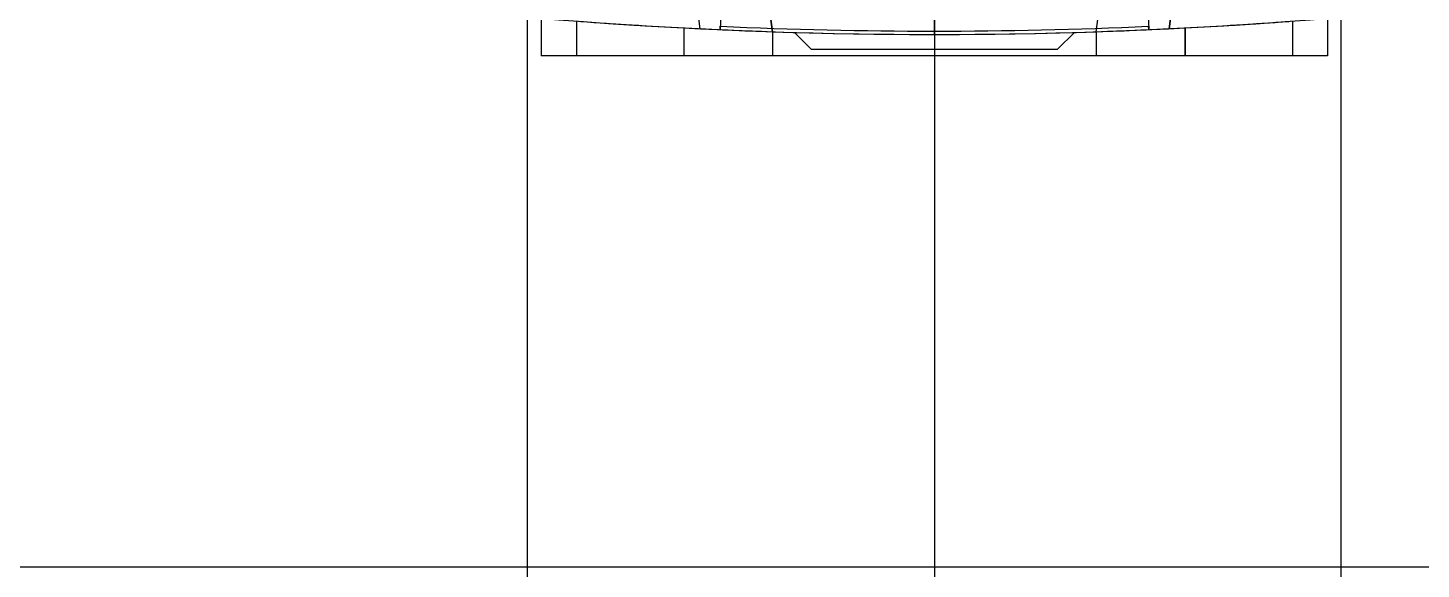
# Model space of a CAD drawing. Header units: millimetres. Extents: x -97344 to -49824, y -57049 to -40247.
# Drawn here: x -63579.8 to -63518.1, y -52874.1 to -52850.1 of the extents above; entities that cross this region are included whole.
import ezdxf

# ---------------------------------------------------------------- set-up
doc = ezdxf.new("R2010")
doc.units = ezdxf.units.MM
doc.header["$LTSCALE"] = 200
doc.linetypes.add('DOT_CENTER', pattern=[14, 12, -1, 0, -1])
for name, color, linetype in [('1', 7, 'Continuous'), ('DIM', 3, 'Continuous'), ('LAY0001', 7, 'Continuous')]:
    doc.layers.add(name, color=color, linetype=linetype)

# ---------------------------------------------------------------- blocks, each defined once
blk = doc.blocks.new('23-D1020-B_EXTRUSION-MAIN-BODY_BASESTAND-0_5m_Absen-PL__363', base_point=(418.75, -61.98))
at = {"color": 7, "linetype": 'Continuous'}
blk.add_line((434.257, -61.78), (873.608, -61.78), dxfattribs=at)
blk = doc.blocks.new('Top1', base_point=(668.75, -75.52))
blk.add_blockref('23-D1020-B_EXTRUSION-MAIN-BODY_BASESTAND-0_5m_Absen-PL__363', (418.75, -61.98))
blk = doc.blocks.new('*U1521')
blk.add_blockref('Top1', (0, -50.114))
blk = doc.blocks.new('*U1522')
at = {"layer": 'DIM', "color": 0, "linetype": 'ByBlock', "lineweight": -2, "transparency": 16777216}
blk.add_blockref('*U1521', (6000, 0), dxfattribs=at)
blk = doc.blocks.new('2250')
at = {"color": 7, "linetype": 'Continuous'}
for p, q in [((-45347.264, -64477.175), (-45347.257, -64477.029)), ((-45328.297, -64477.176), (-45328.304, -64477.029)), ((-45343.231, -64478.04), (-45343.975, -64477.295)), ((-45332.331, -64478.04), (-45331.586, -64477.295)), ((-45343.231, -64478.04), (-45332.331, -64478.04))]:
    blk.add_line(p, q, dxfattribs=at)
for centre, radius, start, end in [((-45337.781, -64263.805), 213.582, 266.15865, 273.84138), ((-45337.781, -64264.084), 213.156, 267.45184, 272.54816)]:
    blk.add_arc(centre, radius, start, end, dxfattribs=at)
at = {"layer": 'LAY0001', "color": 7, "linetype": 'Continuous'}
for p, q in [((-45337.781, -64477.386), (-45337.781, -64446.26)), ((-45344.938, -64477.266), (-45345.332, -64474.37)), ((-45345.332, -64474.37), (-45344.938, -64477.266)), ((-45330.624, -64477.266), (-45330.23, -64474.37)), ((-45348.372, -64475.51), (-45348.166, -64477.133)), ((-45327.396, -64477.133), (-45327.19, -64475.51)), ((-45327.19, -64475.51), (-45327.396, -64477.133)), ((-45347.219, -64476.176), (-45347.264, -64477.175)), ((-45328.342, -64476.176), (-45328.298, -64477.175)), ((-45355.174, -64476.677), (-45355.174, -64478.34)), ((-45353.616, -64476.798), (-45353.616, -64478.34)), ((-45353.616, -64476.798), (-45353.616, -64478.34)), ((-45321.946, -64476.798), (-45321.945, -64478.34)), ((-45320.388, -64476.677), (-45320.388, -64478.34)), ((-45348.871, -64477.098), (-45348.871, -64478.34)), ((-45344.938, -64477.266), (-45344.938, -64478.34)), ((-45330.623, -64477.266), (-45330.624, -64478.34)), ((-45326.699, -64477.098), (-45326.699, -64478.34)), ((-45326.69, -64477.098), (-45326.69, -64478.34)), ((-45320.388, -64478.34), (-45355.174, -64478.34))]:
    blk.add_line(p, q, dxfattribs=at)
for centre, radius, start, end in [((-45337.781, -64263.805), 213.582, 265.23748, 274.76252), ((-45337.781, -64263.806), 213.58, 265.80085, 267.02353), ((-45337.697, -64265.264), 212.12, 272.97189, 274.21794), ((-45337.781, -64263.806), 213.58, 272.97647, 274.19915), ((-45337.781, -64263.8), 213.586, 267.02353, 268.07958), ((-45337.781, -64263.803), 213.583, 267.02353, 268.07959), ((-45337.781, -64263.8), 213.586, 271.92042, 272.97647)]:
    blk.add_arc(centre, radius, start, end, dxfattribs=at)
blk = doc.blocks.new('*U1514')
at = {"layer": 'DIM', "color": 3}
blk.add_blockref('2250', (45347.11, 64440.647), dxfattribs=at)
blk = doc.blocks.new('*U1516')
at = {"layer": 'DIM', "color": 0, "linetype": 'ByBlock', "lineweight": -2, "transparency": 16777216}
blk.add_blockref('*U1514', (6000, 0), dxfattribs=at)
blk = doc.blocks.new('23-D0568-A_HANDLE_MIDDLE-CLAMP_Absen-X5', base_point=(69.25, -180.849))
at = {"color": 7, "linetype": 'Continuous'}
for p, q in [((71.25, -144.849), (128.25, -144.849)), ((128.25, -180.849), (128.25, -144.849)), ((128.75, -145.349), (128.25, -144.849)), ((128.75, -145.349), (128.75, -180.349)), ((69.25, -146.849), (69.25, -151.88)), ((69.25, -151.88), (69.25, -157.365)), ((69.25, -157.365), (69.25, -168.334)), ((69.25, -168.334), (69.25, -173.819)), ((69.25, -173.819), (69.25, -178.849)), ((128.75, -180.349), (128.25, -180.849)), ((71.25, -180.849), (128.25, -180.849))]:
    blk.add_line(p, q, dxfattribs=at)
at = {"color": 140, "linetype": 'Continuous'}
blk.add_line((71.25, -144.849), (71.25, -180.849), dxfattribs=at)
at = {"color": 7, "linetype": 'Continuous'}
for centre, start, end in [((71.25, -146.849), 90, 180), ((71.25, -178.849), 180, 270)]:
    blk.add_arc(centre, 2, start, end, dxfattribs=at)
at = {"layer": '1', "color": 1, "linetype": 'DOT_CENTER'}
blk.add_line((130.75, -162.849), (69.25, -162.849), dxfattribs=at)
blk = doc.blocks.new('23-A0282-B_CLAMP-HANDLE-WITH-DISK_CLAMP_Absen-X5__23', base_point=(-66.75, -192.849))
blk.add_blockref('23-D0568-A_HANDLE_MIDDLE-CLAMP_Absen-X5', (69.25, -180.849))
blk = doc.blocks.new('23-A0281-B_CLAMP_TILE-TUBE-Ø50_Absen-X5__24', base_point=(-209, -208.849))
blk.add_blockref('23-A0282-B_CLAMP-HANDLE-WITH-DISK_CLAMP_Absen-X5__23', (-66.75, -192.849))

msp = doc.modelspace()

# ---------------------------------------------------------------- block references
at = {"rotation": 90}
msp.add_blockref('23-A0281-B_CLAMP_TILE-TUBE-Ø50_Absen-X5__24', (-63493.665, -53172.939), dxfattribs=at)
at = {"layer": 'DIM', "color": 3}
for name, p in [('*U1522', (-69539.665, -52837.614)), ('*U1516', (-69548.994, -52813.697))]:
    msp.add_blockref(name, p, dxfattribs=at)

doc.saveas('drawing.dxf')
